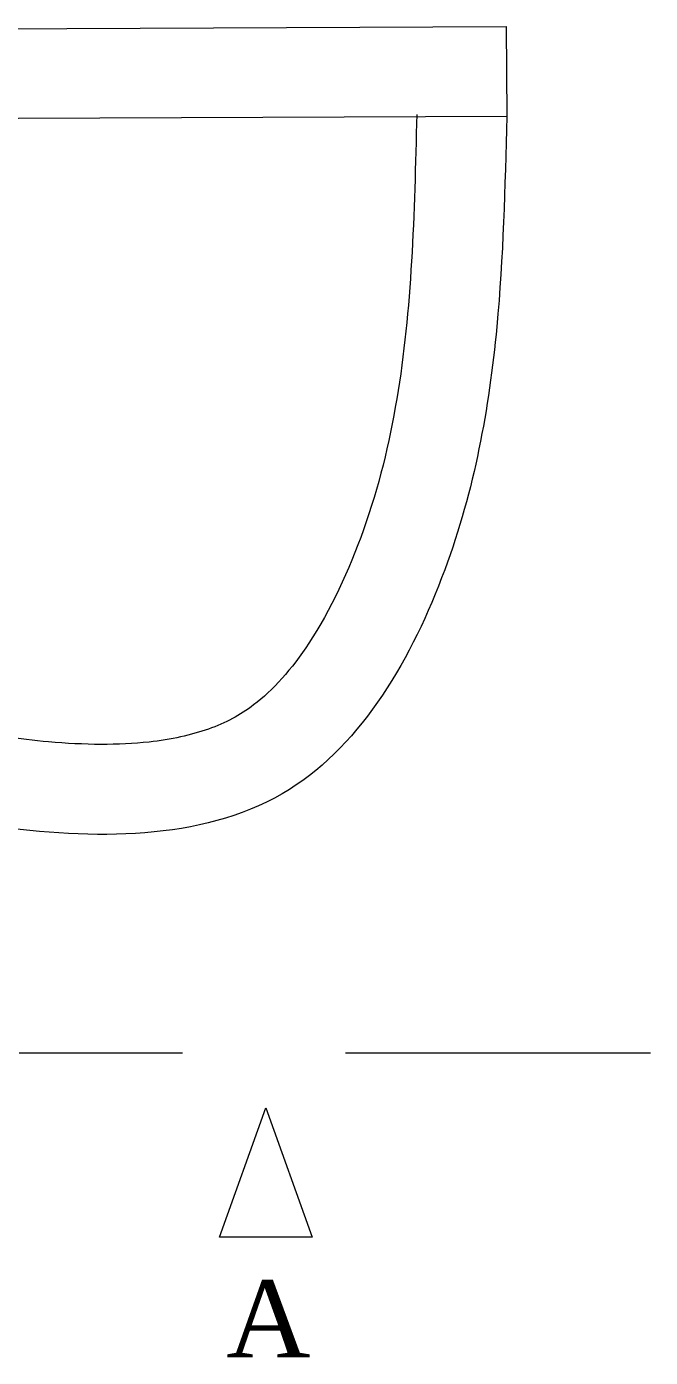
# Model space of a CAD drawing. Header units: millimetres. Extents: x -17502 to -16646, y 1856 to 2034.
# Drawn here: x -17417.18 to -17414.76, y 2012.49 to 2017.67 of the extents above; entities that cross this region are included whole.
import ezdxf

# ---------------------------------------------------------------- set-up
doc = ezdxf.new("R2010")
doc.units = ezdxf.units.MM
doc.linetypes.add('AXES', pattern=[50.8, 31.75, -6.35, 6.35, -6.35])
doc.layers.get('0').update_dxf_attribs({"lineweight": 9})
doc.styles.get("Standard").update_dxf_attribs({"font": 'times.ttf'})

msp = doc.modelspace()

# ---------------------------------------------------------------- linework, layer by layer
at = {"lineweight": 9}
for points in [[(-17418.166, 2017.6555), (-17418.166, 2017.6555), (-17415.3161, 2017.668), (-17415.3147, 2017.318), (-17418.1647, 2017.3067)], [(-17416.432, 2012.9597), (-17416.2514, 2013.4624), (-17416.0708, 2012.9597)]]:
    msp.add_lwpolyline(points, close=True, dxfattribs=at)
at = {"color": 1, "linetype": 'AXES', "lineweight": 9, "ltscale": 0.1}
msp.add_lwpolyline([(-17433.9809, 2012.5989), (-17426.1013, 2012.5989), (-17426.1013, 2013.6762), (-17414.7556, 2013.6762)], dxfattribs=at)
at = {"lineweight": 9}
msp.add_open_spline([(-17415.6646, 2017.3264), (-17415.6692, 2017.1318), (-17415.6738, 2016.9413), (-17415.7068, 2016.3865), (-17415.7537, 2016.0438), (-17415.9276, 2015.5529), (-17416, 2015.3971), (-17416.1508, 2015.1688), (-17416.2246, 2015.0866), (-17416.3528, 2014.9889), (-17416.4075, 2014.9599), (-17416.5422, 2014.912), (-17416.6199, 2014.895), (-17416.8242, 2014.8724), (-17416.9579, 2014.8737), (-17417.2094, 2014.8961), (-17417.3269, 2014.9122), (-17417.531, 2014.9553), (-17417.6197, 2014.9837), (-17417.7377, 2015.0415), (-17417.7768, 2015.0678), (-17417.8624, 2015.1455), (-17417.9152, 2015.2225), (-17417.9991, 2015.4183), (-17418.0286, 2015.5321), (-17418.091, 2015.632), (-17418.1369, 2015.7789), (-17418.166, 2015.9067)], degree=3, knots=[0, 0, 0, 0, 0.581701, 0.581701, 1.745102, 1.745102, 2.297275, 2.297275, 2.73973, 2.73973, 3.059112, 3.059112, 3.378493, 3.378493, 3.818601, 3.818601, 4.172357, 4.172357, 4.526114, 4.526114, 4.775197, 4.775197, 5.195482, 5.195482, 5.615767, 5.615767, 5.923099, 5.923099, 5.923099, 5.923099], dxfattribs=at)
msp.add_spline([(-17415.3147, 2017.318), (-17415.3532, 2016.5009), (-17415.5557, 2015.5553), (-17416.1594, 2014.7012), (-17417.2829, 2014.5547), (-17418.0484, 2014.8417), (-17418.3842, 2015.5543), (-17418.416, 2015.9067)], degree=3, dxfattribs=at)

# ---------------------------------------------------------------- texts
at = {"lineweight": 9, "insert": (-17416.4054, 2012.7921), "char_height": 0.3, "width": 21.0239, "attachment_point": 1}
msp.add_mtext('\\A1;A', dxfattribs=at)

doc.saveas('drawing.dxf')
